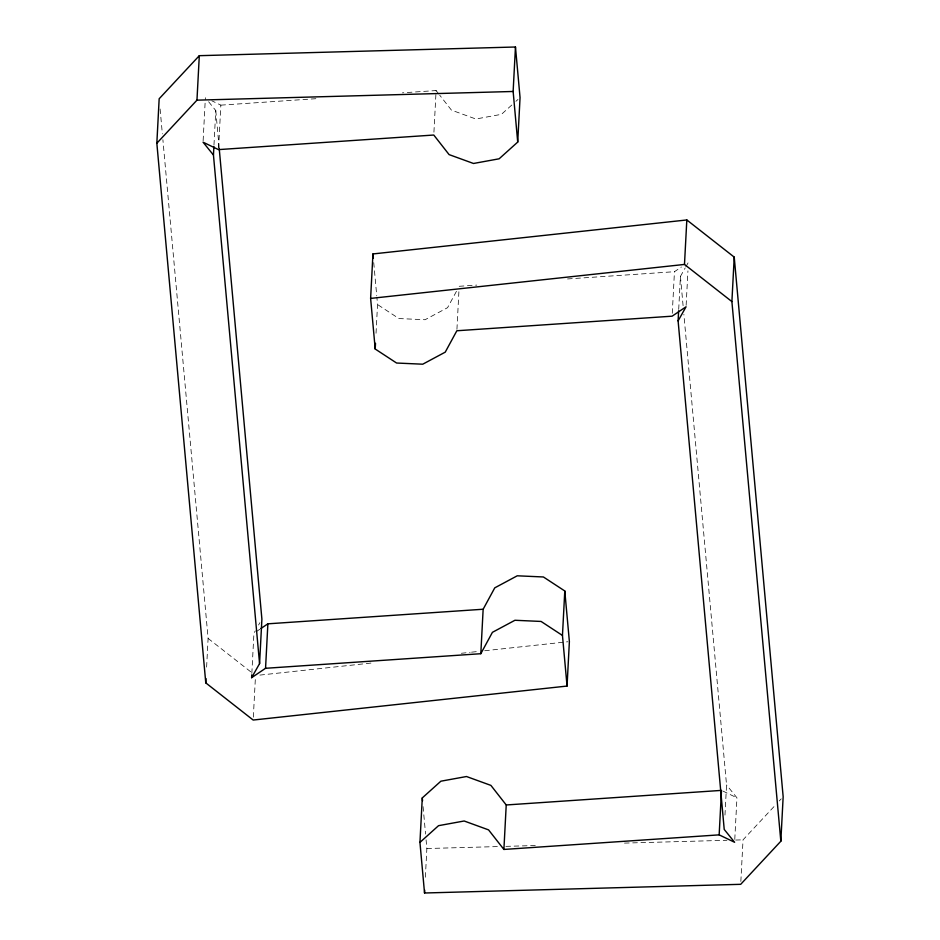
<?xml version="1.0" encoding="UTF-8"?>
<svg xmlns="http://www.w3.org/2000/svg" width="940" height="940" viewBox="0 0 940 940"><rect width="100%" height="100%" fill="white"/><g stroke="black" fill="none" stroke-linecap="round" stroke-linejoin="round"><path stroke-width="0.7" stroke-dasharray="4.7 3.53" d="M203.122 140.753L205.378 97.713M213.968 145.007L215.777 110.567L207.975 100.933M218.585 148.179L220.841 105.139L211.817 100.803M206.612 667.106L208.104 638.413L162.89 139.719M251.838 673.393L253.941 633.219L255.269 630.869M253.33 717.173L255.363 678.433M376.035 333.242L377.539 304.548L376.881 297.31M433.928 132.164L436.101 90.557L402.426 92.837M425.362 877.22L426.866 848.526L426.079 839.855M456.934 329.329L458.955 290.589M672.276 313.314L674.45 271.707L681.418 267.007M678.704 309.389L680.431 276.395L685.072 268.17M686.13 305.347L687.939 270.908M724.975 815.086L726.55 784.959L683.874 314.395M734.775 839.408L736.948 797.813L726.55 784.959M740.849 881.45L743.035 839.843L775.336 805.169M456.452 291.318L447.581 307.674L425.068 319.729L398.913 318.554L377.539 304.548M258.582 625.006L259.91 622.656M685.742 266.995L688.386 262.307M779.248 800.962L781.199 798.859M511.783 105.033L501.455 114.328L475.84 119.004L451.435 110.121L439.709 95.163M515.919 101.32L517.987 99.464M256.267 631.657L259.745 629.307M259.898 675.096L373.768 662.759M461.352 653.277L470.118 652.337M471.575 652.172L478.871 651.385M484.711 650.75L567.924 641.738M220.841 105.139L316.028 98.688M459.19 286.289L476.756 285.102M567.548 278.945L674.45 271.707M426.866 848.526L500.057 846.517M505.908 846.352L536.646 845.507M624.477 843.098L726.937 840.289M735.715 840.043L743.035 839.843M722.778 791.01L736.948 797.813M208.104 638.413L252.132 672.911M436.101 90.557L438.815 94.012M680.431 276.395L683.216 307.086M373.732 262.613L376.752 295.865M423.071 806.602L425.562 834.062M215.777 110.567L219.22 148.567M160.106 109.005L162.35 133.868"/><path stroke-width="1.41" d="M156.839 143.244L159.166 98.771L199.304 55.683L515.461 47L520.055 97.607L517.717 142.081L499.128 158.801L473.502 163.478L449.097 154.607L433.775 135.031L218.503 149.613L203.052 142.187L213.451 155.041L259.569 663.605L251.614 677.693L265.55 668.293L480.81 653.711L492.419 632.326L514.932 620.271L541.087 621.446L562.461 635.452L567.055 686.059L253.177 720.04L205.778 682.886L156.839 143.244L196.965 100.157L199.304 55.683M213.451 155.041L213.897 146.44M205.778 682.886L206.001 678.574M251.614 677.693L251.767 674.826M259.569 663.605L261.896 619.131L219.22 148.567M265.55 668.293L267.877 623.819L483.148 609.238L494.757 587.853L517.259 575.797L543.414 576.972L564.787 590.978L569.381 641.585L567.055 686.059M678.104 320.869L686.059 306.781L672.124 316.181L456.852 330.762L445.243 352.147L422.741 364.203L396.586 363.028L375.213 349.022L370.619 298.415L372.945 253.941L686.823 219.96L734.222 257.113L783.161 796.756L780.834 841.23L740.697 884.317L424.539 893L419.945 842.393L422.283 797.919L440.872 781.199L466.498 776.522L490.903 785.394L506.225 804.969L503.899 849.443L719.159 834.861L734.622 842.287L724.223 829.433L678.104 320.869L678.633 310.823M375.213 349.022L375.507 343.276M424.539 893L424.692 890.133M480.81 653.711L483.148 609.238M517.717 142.081L513.134 91.474L515.461 47M562.461 635.452L564.787 590.978M780.834 841.23L731.896 301.587L684.485 264.434L686.823 219.96M731.896 301.587L734.222 257.113M719.159 834.861L721.415 791.821M419.945 842.393L438.545 825.673L464.16 820.996L488.565 829.879L503.899 849.443M260.909 628.519L267.877 623.819M370.619 298.415L684.485 264.434M506.225 804.969L721.497 790.387M196.965 100.157L513.134 91.474M372.945 253.941L373.345 258.277M422.283 797.919L422.542 800.809"/></g></svg>
